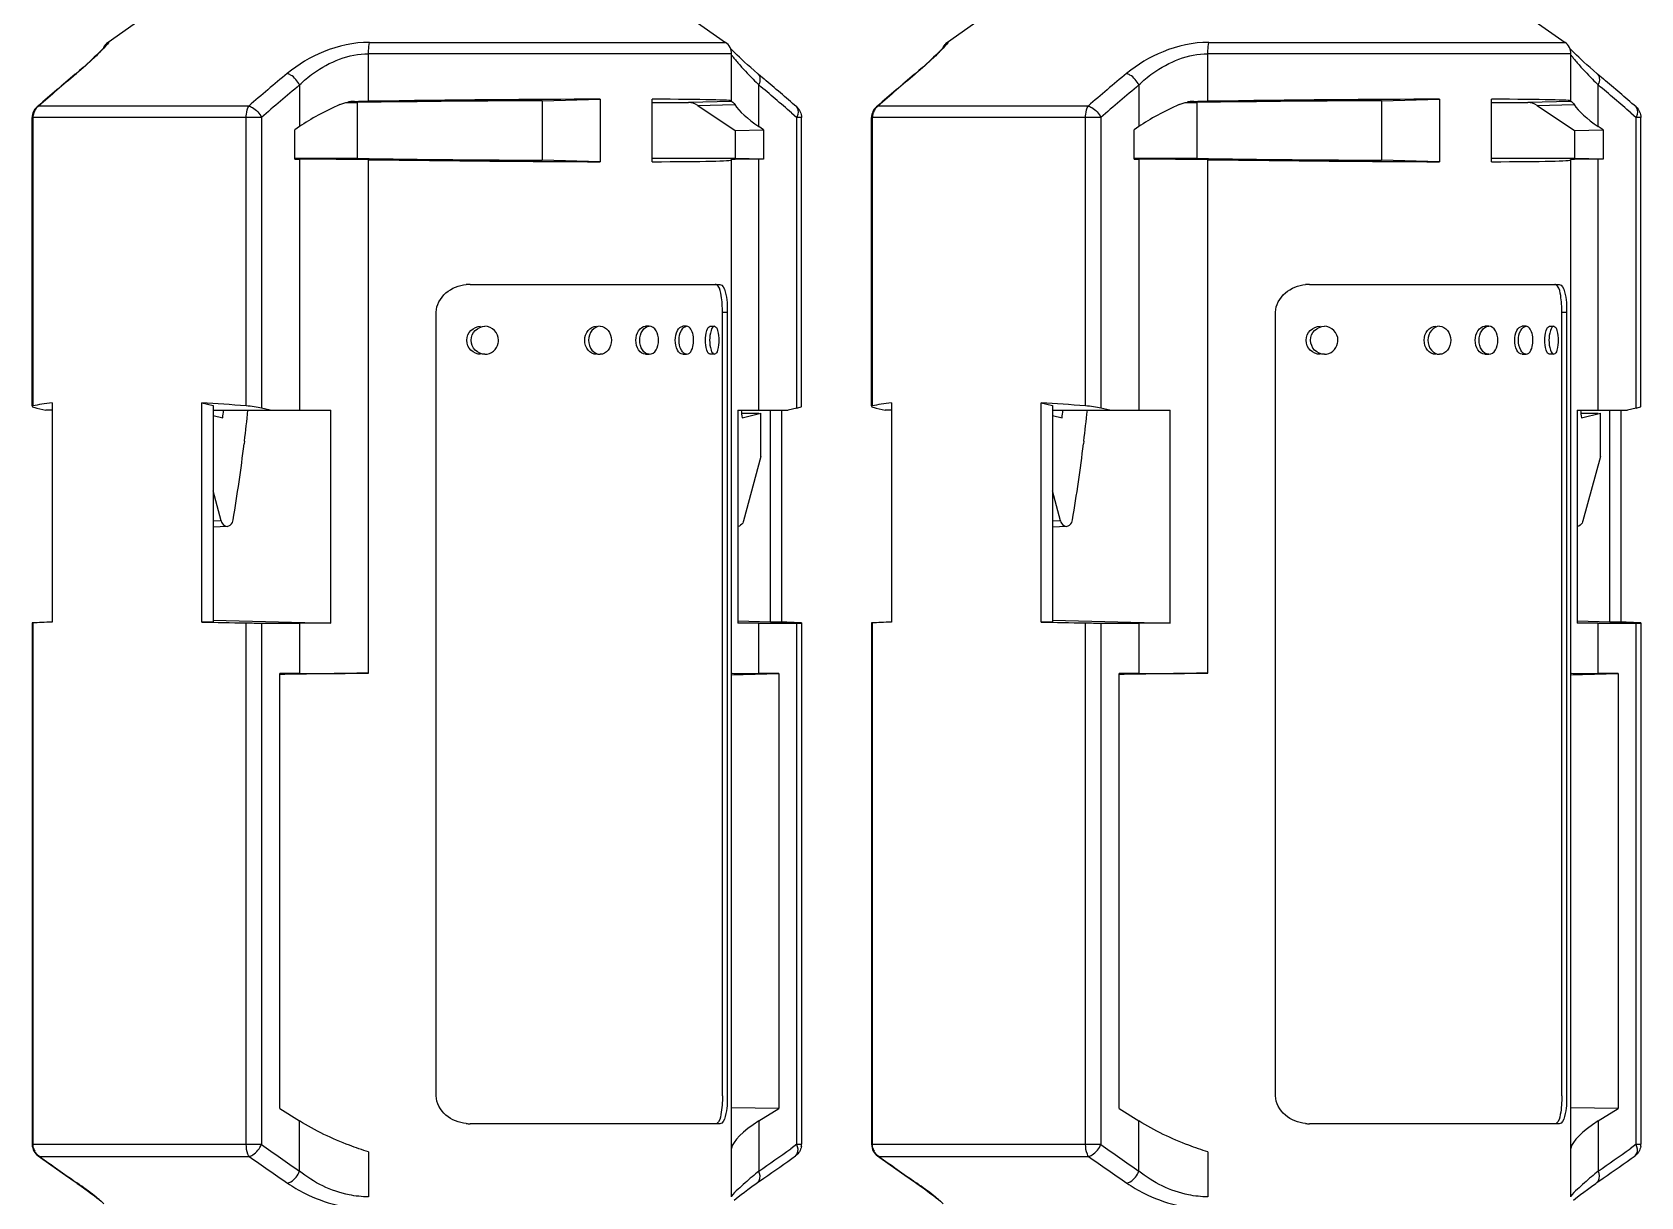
# Model space of a CAD drawing. Header units: millimetres. Extents: x 10297564 to 11610295, y -9287743 to -8409454.
# Drawn here: x 10537416 to 10538570, y -9104071 to -9103235 of the extents above; entities that cross this region are included whole.
import ezdxf

# ---------------------------------------------------------------- set-up
doc = ezdxf.new("R2010")
doc.units = ezdxf.units.MM
doc.header["$LTSCALE"] = 100
doc.layers.add('-0', color=7, linetype='Continuous')

# ---------------------------------------------------------------- blocks, each defined once
blk = doc.blocks.new('인버터 외형도')
at = {"layer": '-0', "linetype": 'Continuous'}
for p, q in [((126522.68, 33751.12), (126579.67, 33711.22)), ((126974.15, 33751.12), (127031.14, 33711.22)), ((126264.53, 33723.15), (126247.49, 33711.22)), ((126716, 33723.15), (126698.96, 33711.22)), ((126247.49, 33711.22), (126247.69, 33711.22)), ((126388.07, 33711.22), (126579.67, 33711.22)), ((126698.96, 33711.22), (126699.16, 33711.22)), ((126839.54, 33711.22), (127031.14, 33711.22)), ((126245.72, 33708.95), (126245.05, 33708.17)), ((126582.88, 33705.05), (126387.58, 33705.05)), ((126387.58, 33679.56), (126387.58, 33705.05)), ((126582.88, 33679.67), (126582.88, 33705.05)), ((126585.91, 33704.31), (126583.94, 33706.25)), ((126697.19, 33708.95), (126696.52, 33708.17)), ((127034.35, 33705.05), (126839.05, 33705.05)), ((126839.05, 33679.56), (126839.05, 33705.05)), ((127034.35, 33679.67), (127034.35, 33705.05)), ((127037.38, 33704.31), (127035.41, 33706.25)), ((126229.79, 33694.04), (126230.48, 33694.45)), ((126230.16, 33694.35), (126229.79, 33694.04)), ((126229.87, 33693.93), (126230.48, 33694.45)), ((126597.37, 33694.04), (126600.32, 33691.54)), ((126681.26, 33694.04), (126681.95, 33694.45)), ((126681.63, 33694.35), (126681.26, 33694.04)), ((126681.34, 33693.93), (126681.95, 33694.45)), ((127048.84, 33694.04), (127051.79, 33691.54)), ((126350.44, 33688.28), (126350.44, 33665.93)), ((126597.56, 33665.93), (126597.56, 33688.28)), ((126801.91, 33688.28), (126801.91, 33665.93)), ((127049.03, 33665.93), (127049.03, 33688.28)), ((126210.01, 33677.12), (126209.28, 33676.49)), ((126209.28, 33676.49), (126210.14, 33676.97)), ((126323.16, 33676.97), (126210.13, 33676.97)), ((126375.57, 33678.87), (126381.56, 33678.87)), ((126380.01, 33679.46), (126380.4, 33679.47)), ((126380.01, 33679.46), (126380.4, 33679.47)), ((126381.56, 33678.87), (126381.56, 33648.78)), ((126481.04, 33679.83), (126512.18, 33680.63)), ((126481.04, 33679.83), (126481.04, 33647.82)), ((126512.18, 33680.63), (126512.18, 33647.02)), ((126540.14, 33647.02), (126540.14, 33680.63)), ((126540.14, 33678.87), (126559.7, 33678.87)), ((126582.89, 33679.47), (126559.7, 33678.87)), ((126564.7, 33677.29), (126584.55, 33677.79)), ((126564.7, 33677.29), (126584.71, 33663.82)), ((126582.67, 33679.56), (126582.62, 33679.53)), ((126582.88, 33679.67), (126582.67, 33679.56)), ((126661.48, 33677.12), (126660.75, 33676.49)), ((126660.75, 33676.49), (126661.61, 33676.97)), ((126774.63, 33676.97), (126661.6, 33676.97)), ((126827.04, 33678.87), (126833.03, 33678.87)), ((126831.48, 33679.46), (126831.87, 33679.47)), ((126831.48, 33679.46), (126831.87, 33679.47)), ((126833.03, 33678.87), (126833.03, 33648.78)), ((126932.51, 33679.83), (126963.65, 33680.63)), ((126932.51, 33679.83), (126932.51, 33647.82)), ((126963.65, 33680.63), (126963.65, 33647.02)), ((126991.61, 33647.02), (126991.61, 33680.63)), ((126991.61, 33678.87), (127011.17, 33678.87)), ((127034.36, 33679.47), (127011.17, 33678.87)), ((127016.17, 33677.29), (127036.02, 33677.79)), ((127016.17, 33677.29), (127036.18, 33663.82)), ((127034.14, 33679.56), (127034.09, 33679.53)), ((127034.35, 33679.67), (127034.14, 33679.56)), ((126330.02, 33670.81), (126206.69, 33670.81)), ((126206.69, 33515.68), (126206.69, 33670.81)), ((126207.09, 33670.81), (126207.09, 33515.68)), ((126321.82, 33515.68), (126321.82, 33670.81)), ((126330.02, 33670.81), (126330.02, 33514.46)), ((126615.11, 33673.29), (126617.98, 33670.81)), ((126620.47, 33670.81), (126617.98, 33670.81)), ((126617.98, 33514.46), (126617.98, 33670.81)), ((126620.47, 33515.45), (126620.47, 33670.81)), ((126781.49, 33670.81), (126658.16, 33670.81)), ((126658.16, 33515.68), (126658.16, 33670.81)), ((126658.56, 33670.81), (126658.56, 33515.68)), ((126773.29, 33515.68), (126773.29, 33670.81)), ((126781.49, 33670.81), (126781.49, 33514.46)), ((127066.58, 33673.29), (127069.45, 33670.81)), ((127071.94, 33670.81), (127069.45, 33670.81)), ((127069.45, 33514.46), (127069.45, 33670.81)), ((127071.94, 33515.45), (127071.94, 33670.81)), ((126350.44, 33665.93), (126347.89, 33664.22)), ((126347.89, 33648.38), (126347.89, 33664.22)), ((126584.71, 33663.82), (126600.11, 33664.22)), ((126584.71, 33663.82), (126584.71, 33648.78)), ((126600.11, 33664.22), (126597.56, 33665.93)), ((126600.11, 33664.22), (126600.11, 33648.38)), ((126801.91, 33665.93), (126799.36, 33664.22)), ((126799.36, 33648.38), (126799.36, 33664.22)), ((127036.18, 33663.82), (127051.58, 33664.22)), ((127036.18, 33663.82), (127036.18, 33648.78)), ((127051.58, 33664.22), (127049.03, 33665.93)), ((127051.58, 33664.22), (127051.58, 33648.38)), ((126381.56, 33648.78), (126347.89, 33648.78)), ((126347.89, 33648.38), (126350.44, 33648.38)), ((126350.44, 33648.38), (126350.44, 33513.33)), ((126387.58, 33371.97), (126387.58, 33648.09)), ((126512.18, 33647.02), (126481.04, 33647.82)), ((126584.71, 33648.78), (126540.14, 33648.78)), ((126582.62, 33648.12), (126582.67, 33648.09)), ((126582.67, 33648.09), (126582.88, 33647.98)), ((126582.88, 33090.29), (126582.88, 33647.98)), ((126600.11, 33648.38), (126584.71, 33648.78)), ((126600.11, 33648.38), (126597.56, 33648.38)), ((126597.56, 33513.33), (126597.56, 33648.38)), ((126833.03, 33648.78), (126799.36, 33648.78)), ((126799.36, 33648.38), (126801.91, 33648.38)), ((126801.91, 33648.38), (126801.91, 33513.33)), ((126839.05, 33371.97), (126839.05, 33648.09)), ((126963.65, 33647.02), (126932.51, 33647.82)), ((127036.18, 33648.78), (126991.61, 33648.78)), ((127034.09, 33648.12), (127034.14, 33648.09)), ((127034.14, 33648.09), (127034.35, 33647.98)), ((127034.35, 33090.29), (127034.35, 33647.98)), ((127051.58, 33648.38), (127036.18, 33648.78)), ((127051.58, 33648.38), (127049.03, 33648.38)), ((127049.03, 33513.33), (127049.03, 33648.38)), ((126442.31, 33581.06), (126576.51, 33581.06)), ((126893.78, 33581.06), (127027.98, 33581.06)), ((126423.98, 33144.63), (126423.98, 33566.01)), ((126577.96, 33566.01), (126580.55, 33566.01)), ((126577.96, 33144.63), (126577.96, 33566.01)), ((126580.55, 33566.01), (126580.55, 33144.63)), ((126875.45, 33144.63), (126875.45, 33566.01)), ((127029.43, 33566.01), (127032.02, 33566.01)), ((127029.43, 33144.63), (127029.43, 33566.01)), ((127032.02, 33566.01), (127032.02, 33144.63)), ((126538.62, 33558.48), (126536.6, 33558.48)), ((126558.7, 33558.48), (126556.59, 33558.48)), ((126571.35, 33558.48), (126573.66, 33558.48)), ((126990.09, 33558.48), (126988.07, 33558.48)), ((127010.17, 33558.48), (127008.06, 33558.48)), ((127022.82, 33558.48), (127025.13, 33558.48)), ((126536.6, 33543.43), (126538.62, 33543.43)), ((126556.59, 33543.43), (126558.7, 33543.43)), ((126573.66, 33543.43), (126571.35, 33543.43)), ((126988.07, 33543.43), (126990.09, 33543.43)), ((127008.06, 33543.43), (127010.17, 33543.43)), ((127025.13, 33543.43), (127022.82, 33543.43)), ((126207.09, 33515.68), (126206.69, 33515.45)), ((126209.18, 33514.46), (126213.93, 33513.33)), ((126217.43, 33513.33), (126213.93, 33513.33)), ((126217.43, 33517.28), (126217.43, 33399.42)), ((126297.99, 33517.28), (126304, 33515.86)), ((126297.99, 33399.42), (126297.99, 33517.28)), ((126304, 33515.86), (126304, 33399.42)), ((126304, 33513.34), (126367.29, 33513.33)), ((126334.76, 33513.33), (126330.02, 33514.46)), ((126367.29, 33398.82), (126367.29, 33513.33)), ((126586.27, 33513.33), (126613.23, 33513.33)), ((126586.27, 33513.33), (126586.27, 33398.82)), ((126588.2, 33511.7), (126597.56, 33511.7)), ((126588.49, 33509.28), (126598.68, 33511.7)), ((126598.68, 33488.53), (126598.68, 33511.7)), ((126603.72, 33399.42), (126603.72, 33513.33)), ((126609.73, 33513.33), (126609.73, 33399.42)), ((126617.98, 33514.46), (126613.23, 33513.33)), ((126658.56, 33515.68), (126658.16, 33515.45)), ((126660.65, 33514.46), (126665.4, 33513.33)), ((126668.9, 33513.33), (126665.4, 33513.33)), ((126668.9, 33517.28), (126668.9, 33399.42)), ((126749.46, 33517.28), (126755.47, 33515.86)), ((126749.46, 33399.42), (126749.46, 33517.28)), ((126755.47, 33515.86), (126755.47, 33399.42)), ((126755.47, 33513.34), (126818.76, 33513.33)), ((126786.23, 33513.33), (126781.49, 33514.46)), ((126818.76, 33398.82), (126818.76, 33513.33)), ((127037.74, 33513.33), (127064.7, 33513.33)), ((127037.74, 33513.33), (127037.74, 33398.82)), ((127039.67, 33511.7), (127049.03, 33511.7)), ((127039.96, 33509.28), (127050.15, 33511.7)), ((127050.15, 33488.53), (127050.15, 33511.7)), ((127055.19, 33399.42), (127055.19, 33513.33)), ((127061.2, 33513.33), (127061.2, 33399.42)), ((127069.45, 33514.46), (127064.7, 33513.33)), ((126304, 33510.5), (126309.16, 33509.28)), ((126755.47, 33510.5), (126760.63, 33509.28)), ((126320.86, 33496.73), (126320.68, 33495.22)), ((126772.33, 33496.73), (126772.15, 33495.22)), ((126598.68, 33488.53), (126589.31, 33453.87)), ((127050.15, 33488.53), (127040.78, 33453.87)), ((126308.34, 33453.87), (126304, 33469.92)), ((126759.81, 33453.87), (126755.47, 33469.92)), ((126308.34, 33453.87), (126304, 33453.67)), ((126311.61, 33450.9), (126304, 33450.55)), ((126759.81, 33453.87), (126755.47, 33453.67)), ((126763.08, 33450.9), (126755.47, 33450.55)), ((126207.09, 33398.97), (126206.69, 33398.93)), ((126206.69, 33398.93), (126206.69, 33118.53)), ((126207.09, 33398.97), (126207.09, 33118.53)), ((126304, 33399.42), (126297.99, 33399.42)), ((126304.02, 33400.44), (126367.29, 33398.82)), ((126321.82, 33118.53), (126321.82, 33398.97)), ((126330.02, 33398.89), (126350.44, 33398.89)), ((126330.02, 33398.89), (126330.02, 33118.53)), ((126350.44, 33398.89), (126350.44, 33371.68)), ((126603.72, 33399.42), (126586.3, 33399.87)), ((126597.56, 33398.89), (126617.98, 33398.89)), ((126597.56, 33371.68), (126597.56, 33398.89)), ((126609.73, 33399.42), (126603.72, 33399.42)), ((126617.98, 33118.53), (126617.98, 33398.89)), ((126620.47, 33398.93), (126620.07, 33398.97)), ((126620.47, 33398.93), (126620.47, 33118.53)), ((126658.56, 33398.97), (126658.16, 33398.93)), ((126658.16, 33398.93), (126658.16, 33118.53)), ((126658.56, 33398.97), (126658.56, 33118.53)), ((126755.47, 33399.42), (126749.46, 33399.42)), ((126755.49, 33400.44), (126818.76, 33398.82)), ((126773.29, 33118.53), (126773.29, 33398.97)), ((126781.49, 33398.89), (126801.91, 33398.89)), ((126781.49, 33398.89), (126781.49, 33118.53)), ((126801.91, 33398.89), (126801.91, 33371.68)), ((127055.19, 33399.42), (127037.77, 33399.87)), ((127049.03, 33398.89), (127069.45, 33398.89)), ((127049.03, 33371.68), (127049.03, 33398.89)), ((127061.2, 33399.42), (127055.19, 33399.42)), ((127069.45, 33118.53), (127069.45, 33398.89)), ((127071.94, 33398.93), (127071.54, 33398.97)), ((127071.94, 33398.93), (127071.94, 33118.53)), ((126350.44, 33371.68), (126339.79, 33371.68)), ((126339.79, 33137.78), (126339.79, 33371.68)), ((126582.88, 33371.03), (126608.21, 33371.68)), ((126608.21, 33371.68), (126597.56, 33371.68)), ((126608.21, 33371.68), (126608.21, 33137.78)), ((126801.91, 33371.68), (126791.26, 33371.68)), ((126791.26, 33137.78), (126791.26, 33371.68)), ((127034.35, 33371.03), (127059.68, 33371.68)), ((127059.68, 33371.68), (127049.03, 33371.68)), ((127059.68, 33371.68), (127059.68, 33137.78)), ((126339.79, 33137.78), (126350.44, 33131.1)), ((126350.44, 33104.12), (126350.44, 33131.1)), ((126608.21, 33137.78), (126582.88, 33138.19)), ((126597.56, 33131.1), (126608.21, 33137.78)), ((126597.56, 33131.1), (126597.56, 33104.12)), ((126791.26, 33137.78), (126801.91, 33131.1)), ((126801.91, 33104.12), (126801.91, 33131.1)), ((127059.68, 33137.78), (127034.35, 33138.19)), ((127049.03, 33131.1), (127059.68, 33137.78)), ((127049.03, 33131.1), (127049.03, 33104.12)), ((126576.51, 33129.59), (126442.31, 33129.59)), ((127027.98, 33129.59), (126893.78, 33129.59)), ((126206.69, 33118.53), (126330.02, 33118.53)), ((126387.58, 33114.45), (126387.58, 33090.29)), ((126617.98, 33118.53), (126614.65, 33116.15)), ((126617.98, 33118.53), (126620.47, 33118.53)), ((126658.16, 33118.53), (126781.49, 33118.53)), ((126839.05, 33114.45), (126839.05, 33090.29)), ((127069.45, 33118.53), (127066.12, 33116.15)), ((127069.45, 33118.53), (127071.94, 33118.53)), ((126209.84, 33112.41), (126210.66, 33112.01)), ((126210.66, 33112.01), (126323.4, 33112.01)), ((126661.31, 33112.41), (126662.13, 33112.01)), ((126662.13, 33112.01), (126774.87, 33112.01)), ((126230.34, 33097.94), (126231.01, 33097.6)), ((126230.34, 33097.94), (126230.95, 33097.51)), ((126231.01, 33097.6), (126230.4, 33098.02)), ((126230.95, 33097.51), (126233.04, 33096.04)), ((126596.82, 33097.94), (126600.22, 33100.31)), ((126681.81, 33097.94), (126682.48, 33097.6)), ((126681.81, 33097.94), (126682.42, 33097.51)), ((126682.48, 33097.6), (126681.87, 33098.02)), ((126682.42, 33097.51), (126684.51, 33096.04)), ((127048.29, 33097.94), (127051.69, 33100.31)), ((126584.26, 33088.58), (126586.4, 33090.29)), ((127035.73, 33088.58), (127037.87, 33090.29))]:
    blk.add_line(p, q, dxfattribs=at)
for points in [[(126245.05, 33708.17), (126244.67, 33707.75), (126244.01, 33707.06), (126243.22, 33706.25), (126242.3, 33705.33), (126241.24, 33704.31), (126240.06, 33703.17), (126238.75, 33701.94), (126237.3, 33700.61), (126235.72, 33699.19), (126234.01, 33697.67)], [(126583.94, 33706.25), (126583.15, 33707.06), (126582.49, 33707.75), (126582.11, 33708.17)], [(126597.37, 33694.04), (126597, 33694.35), (126595.01, 33696.05), (126593.15, 33697.67), (126591.44, 33699.19), (126589.86, 33700.61), (126588.41, 33701.94), (126587.1, 33703.17), (126585.91, 33704.31)], [(126696.52, 33708.17), (126696.14, 33707.75), (126695.48, 33707.06), (126694.69, 33706.25), (126693.77, 33705.33), (126692.71, 33704.31), (126691.53, 33703.17), (126690.22, 33701.94), (126688.77, 33700.61), (126687.19, 33699.19), (126685.48, 33697.67)], [(127035.41, 33706.25), (127034.62, 33707.06), (127033.96, 33707.75), (127033.58, 33708.17)], [(127048.84, 33694.04), (127048.47, 33694.35), (127046.48, 33696.05), (127044.62, 33697.67), (127042.91, 33699.19), (127041.33, 33700.61), (127039.88, 33701.94), (127038.57, 33703.17), (127037.38, 33704.31)], [(126234.01, 33697.67), (126232.15, 33696.06), (126230.16, 33694.35)], [(126685.48, 33697.67), (126683.62, 33696.06), (126681.63, 33694.35)], [(126209.84, 33112.4), (126216.63, 33107.57), (126224.6, 33101.95), (126230.34, 33097.94)], [(126661.31, 33112.4), (126668.1, 33107.57), (126676.07, 33101.95), (126681.81, 33097.94)], [(126233.04, 33096.04), (126235.07, 33094.57), (126236.93, 33093.21), (126238.62, 33091.94), (126240.13, 33090.78), (126241.49, 33089.72), (126242.67, 33088.77), (126243.69, 33087.93), (126244.54, 33087.21), (126245.23, 33086.61)], [(126586.4, 33090.29), (126587.96, 33091.5), (126589.73, 33092.83), (126591.68, 33094.28), (126593.83, 33095.83), (126596.17, 33097.49), (126596.82, 33097.94)], [(126684.51, 33096.04), (126686.54, 33094.57), (126688.4, 33093.21), (126690.09, 33091.94), (126691.6, 33090.78), (126692.96, 33089.72), (126694.14, 33088.77), (126695.16, 33087.93), (126696.01, 33087.21), (126696.7, 33086.61)], [(127037.87, 33090.29), (127039.43, 33091.5), (127041.2, 33092.83), (127043.15, 33094.28), (127045.3, 33095.83), (127047.64, 33097.49), (127048.29, 33097.94)]]:
    blk.add_lwpolyline(points, dxfattribs=at)
for centre, radius, start, end in [((126251.8, 33705.05), 7.52, 124.99998, 155.19379), ((126575.36, 33705.05), 7.52, 0, 55.00002), ((126703.27, 33705.05), 7.52, 124.99998, 155.19379), ((127026.83, 33705.05), 7.52, 0, 55.00002), ((126144.81, 33804.97), 139.56, 314.38536, 314.98751), ((126252.04, 33705.01), 7.57, 143.37904, 150.20189), ((126596.28, 33804.97), 139.56, 314.38536, 314.98751), ((126703.51, 33705.01), 7.57, 143.37904, 150.20189), ((127546.21, 32134.8), 2040.63, 130.17362, 130.9044), ((127542.78, 32146.02), 2029.71, 130.30385, 131.03855), ((127547.68, 32250.42), 1880.03, 129.81721, 130.64186), ((127997.68, 32134.8), 2040.63, 130.17362, 130.9044), ((127994.24, 32146.02), 2029.71, 130.30385, 131.03855), ((127999.15, 32250.42), 1880.03, 129.81721, 130.64186), ((127655.19, 32142.83), 2022.57, 130.17284, 130.93431), ((126783.26, 33877.03), 264.78, 224.521, 225.46449), ((125287.34, 32136.44), 2030.98, 49.17457, 49.8258), ((125277.32, 32130.62), 2046.17, 49.06858, 49.71609), ((128106.66, 32142.83), 2022.57, 130.17284, 130.93431), ((127234.73, 33877.03), 264.78, 224.521, 225.46449), ((125738.81, 32136.44), 2030.98, 49.17457, 49.8258), ((125728.79, 32130.62), 2046.17, 49.06858, 49.71609), ((126214.24, 33670.78), 7.56, 137.94013, 145.80278), ((126214.21, 33670.81), 7.52, 130.95274, 137.95974), ((126380.33, 33657.83), 21.63, 97.72896, 100.14557), ((126380.48, 33656.79), 22.67, 95.9316, 97.73291), ((126380.64, 33655.03), 24.44, 91.48613, 95.89759), ((126665.71, 33670.78), 7.56, 137.94013, 145.80278), ((126665.68, 33670.81), 7.52, 130.95274, 137.95974), ((126831.8, 33657.83), 21.63, 97.72896, 100.14557), ((126831.95, 33656.79), 22.67, 95.9316, 97.73291), ((126832.11, 33655.03), 24.44, 91.48613, 95.89759), ((126215.1, 33670.8), 8.01, 162.75148, 179.91301), ((126214.2, 33670.82), 7.51, 145.83108, 154.64586), ((126666.57, 33670.8), 8.01, 162.75148, 179.91301), ((126665.67, 33670.82), 7.51, 145.83108, 154.64586), ((126442.31, 33560.36), 20.69, 90.01779, 96.05428), ((126893.78, 33560.36), 20.69, 90.01779, 96.05428), ((126449.86, 33550.96), 7.67, 348.41367, 359.96048), ((126901.33, 33550.96), 7.67, 348.41367, 359.96048), ((125912.09, 33558.09), 400.07, 352.99153, 353.5765), ((125331.96, 33617.5), 996.25, 353.03694, 353.99645), ((126985.84, 33558.13), 400.34, 186.42391, 187.0086), ((126363.56, 33558.09), 400.07, 352.99153, 353.5765), ((125783.43, 33617.5), 996.25, 353.03694, 353.99645), ((127437.31, 33558.13), 400.34, 186.42391, 187.0086), ((125340.98, 33616.35), 987.16, 350.55953, 352.95185), ((125792.45, 33616.35), 987.16, 350.55953, 352.95185), ((126442.31, 33150.31), 20.72, 263.99437, 269.98436), ((126893.78, 33150.31), 20.72, 263.99437, 269.98436), ((126214.22, 33118.53), 7.54, 179.98566, 210.12935), ((126214.88, 33118.49), 7.78, 198.20092, 208.3383), ((127477.33, 34722.94), 1972.43, 234.43165, 235.15773), ((125461.33, 34736.21), 1988.65, 304.8449, 305.44729), ((126612.93, 33118.53), 7.54, 350.95274, 0.01408), ((126665.69, 33118.53), 7.54, 179.98566, 210.12935), ((126666.35, 33118.49), 7.78, 198.20092, 208.3383), ((127928.8, 34722.94), 1972.43, 234.43165, 235.15773), ((125912.8, 34736.21), 1988.65, 304.8449, 305.44729), ((127064.4, 33118.53), 7.54, 350.95274, 0.01408), ((127365.21, 34721.43), 1980.72, 234.3454, 235.04535), ((127389.9, 34616.75), 1844.36, 234.67238, 235.45406), ((125461.56, 34728.78), 1987.08, 304.96192, 305.56598), ((127816.68, 34721.43), 1980.72, 234.3454, 235.04535), ((127841.37, 34616.75), 1844.36, 234.67238, 235.45406), ((125913.03, 34728.78), 1987.08, 304.96192, 305.56598), ((126747.96, 32918.73), 238.72, 129.05184, 130.19686), ((127199.42, 32918.73), 238.72, 129.05184, 130.19686)]:
    blk.add_arc(centre, radius, start, end, dxfattribs=at)
for centre, major_axis, ratio, start_param, end_param in [((126380.65, 33667.11), (44.85, 19.08), 0.270365, 1.644981, 2.189344), ((126380.65, 33680.06), (45.15, 0.53), 0.01297, -1.576436, -1.416778), ((126413.58, 33677.69), (124.15, 1.45), 0.01297, 0.996205, 1.831472), ((126413.58, 33677.69), (169.3, 1.98), 0.01297, 0.948948, 1.724815), ((126413.58, 33677.69), (169.3, 1.98), 0.01297, -0.000152, 0.726266), ((126559.69, 33663.82), (0.01, 15.05), 0.743145, -0.463211, 0.000376), ((126627.77, 33680.06), (45.15, 0.53), 0.01297, -3.042097, -3.031536), ((126627.77, 33667.11), (44.81, -17.82), 0.310322, -2.725388, -2.181025), ((126832.12, 33667.11), (44.85, 19.08), 0.270365, 1.644981, 2.189344), ((126832.12, 33680.06), (45.15, 0.53), 0.01297, -1.576436, -1.416778), ((126865.05, 33677.69), (124.15, 1.45), 0.01297, 0.996205, 1.831472), ((126865.05, 33677.69), (169.3, 1.98), 0.01297, 0.948948, 1.724815), ((126865.05, 33677.69), (169.3, 1.98), 0.01297, -0.000152, 0.726266), ((127011.16, 33663.82), (0.01, 15.05), 0.743145, -0.463211, 0.000376), ((127079.24, 33680.06), (45.15, 0.53), 0.01297, -3.042097, -3.031536), ((127079.24, 33667.11), (44.81, -17.82), 0.310322, -2.725388, -2.181025), ((126380.65, 33647.59), (45.15, -0.53), 0.01297, 1.416778, 2.303986), ((126413.58, 33649.96), (124.15, -1.45), 0.01297, -1.831472, -0.996205), ((126413.58, 33649.96), (169.3, -1.98), 0.01297, -1.724815, -0.948948), ((126413.58, 33649.96), (169.3, -1.98), 0.01297, -0.726266, 0.000152), ((126627.77, 33647.59), (45.15, -0.53), 0.01297, 8.587171, 9.42493), ((126832.12, 33647.59), (45.15, -0.53), 0.01297, 1.416778, 2.303986), ((126865.05, 33649.96), (124.15, -1.45), 0.01297, -1.831472, -0.996205), ((126865.05, 33649.96), (169.3, -1.98), 0.01297, -1.724815, -0.948948), ((126865.05, 33649.96), (169.3, -1.98), 0.01297, -0.726266, 0.000152), ((127079.24, 33647.59), (45.15, -0.53), 0.01297, 8.587171, 9.42493), ((126214.21, 33514.46), (7.52, -1), 0.115967, 3.156999, 3.994756), ((126413.58, 33480.3), (218.18, -28.99), 0.115967, 2.703446, 2.827696), ((126413.58, 33480.3), (218.18, -28.99), 0.115967, 2.020223, 2.144473), ((126324.98, 33514.46), (7.52, -1), 0.115967, 0.853164, 2.020223), ((126612.95, 33514.46), (7.52, 1), 0.115967, -0.853164, -0.015407), ((126665.68, 33514.46), (7.52, -1), 0.115967, 3.156999, 3.994756), ((126865.05, 33480.3), (218.18, -28.99), 0.115967, 2.703446, 2.827696), ((126865.05, 33480.3), (218.18, -28.99), 0.115967, 2.020223, 2.144473), ((126776.45, 33514.46), (7.52, -1), 0.115967, 0.853164, 2.020223), ((127064.41, 33514.46), (7.52, 1), 0.115967, -0.853164, -0.015407), ((126413.58, 33400.47), (218.21, 2.55), 0.01297, 2.687889, 2.812139), ((126413.58, 33400.47), (218.21, -2.55), 0.01297, -2.128916, -2.004666), ((126324.98, 33399.02), (7.52, -0.09), 0.01297, -2.004666, -0.837607), ((126380.65, 33398.1), (45.15, -0.53), 0.01297, 1.871369, 2.303986), ((126627.77, 33398.1), (45.15, -0.53), 0.01297, 2.303986, 2.736603), ((126413.58, 33400.47), (218.21, -2.55), 0.01297, 0.329453, 0.453703), ((126612.95, 33399.02), (7.52, -0.09), 0.01297, -0.837607, 0.000151), ((126865.05, 33400.47), (218.21, 2.55), 0.01297, 2.687889, 2.812139), ((126865.05, 33400.47), (218.21, -2.55), 0.01297, -2.128916, -2.004666), ((126776.45, 33399.02), (7.52, -0.09), 0.01297, -2.004666, -0.837607), ((126832.12, 33398.1), (45.15, -0.53), 0.01297, 1.871369, 2.303986), ((127079.24, 33398.1), (45.15, -0.53), 0.01297, 2.303986, 2.736603), ((126865.05, 33400.47), (218.21, -2.55), 0.01297, 0.329453, 0.453703), ((127064.41, 33399.02), (7.52, -0.09), 0.01297, -0.837607, 0.000151), ((126413.58, 33370.11), (169.3, 1.98), 0.01297, 1.724815, 2.022101), ((126380.65, 33372.47), (45.15, 0.53), 0.01297, -2.303986, -1.416778), ((126627.77, 33372.47), (45.15, 0.53), 0.01297, -3.074724, -2.303986), ((126865.05, 33370.11), (169.3, 1.98), 0.01297, 1.724815, 2.022101), ((126832.12, 33372.47), (45.15, 0.53), 0.01297, -2.303986, -1.416778), ((127079.24, 33372.47), (45.15, 0.53), 0.01297, -3.074724, -2.303986), ((126627.77, 33130.23), (44.89, 16.55), 0.290595, 2.197128, 2.964601), ((127079.24, 33130.23), (44.89, 16.55), 0.290595, 2.197128, 2.964601)]:
    blk.add_ellipse(centre, major_axis=major_axis, ratio=ratio, start_param=start_param, end_param=end_param, dxfattribs=at)
for points, knots in [([(126247.69, 33711.22), (126247.8, 33711.21), (126247.41, 33710.4), (126246.25, 33709.31), (126244.65, 33707.45), (126243.47, 33706.27)], [0, 0, 0, 0, 0.052363, 0.238674, 1, 1, 1, 1]), ([(126388.07, 33711.22), (126379.7, 33711.2), (126363.56, 33707.77), (126349.78, 33699.2), (126343.82, 33694.45)], [0, 0, 0, 0, 0.5235, 1, 1, 1, 1]), ([(126387.58, 33705.05), (126387.58, 33705.62), (126387.63, 33707.68), (126387.75, 33709.76), (126388.07, 33711.22)], [0, 0, 0, 0, 0.276224, 1, 1, 1, 1]), ([(126699.16, 33711.22), (126699.27, 33711.21), (126698.88, 33710.4), (126697.72, 33709.31), (126696.12, 33707.45), (126694.94, 33706.27)], [0, 0, 0, 0, 0.052363, 0.238674, 1, 1, 1, 1]), ([(126839.54, 33711.22), (126831.17, 33711.2), (126815.03, 33707.77), (126801.25, 33699.2), (126795.29, 33694.45)], [0, 0, 0, 0, 0.5235, 1, 1, 1, 1]), ([(126839.05, 33705.05), (126839.05, 33705.62), (126839.09, 33707.68), (126839.22, 33709.76), (126839.54, 33711.22)], [0, 0, 0, 0, 0.276224, 1, 1, 1, 1]), ([(126242.43, 33705.24), (126241.61, 33704.44), (126237.74, 33700.73), (126233.69, 33697.19), (126230.48, 33694.45)], [0, 0, 0, 0, 0.212642, 1, 1, 1, 1]), ([(126350.44, 33688.28), (126352.77, 33690.58), (126363.21, 33699.46), (126377.1, 33705.05), (126387.58, 33705.05)], [0, 0, 0, 0, 0.237832, 1, 1, 1, 1]), ([(126582.91, 33704.41), (126582.99, 33704.28), (126583.48, 33703.58), (126584.01, 33702.91), (126584.45, 33702.37)], [0, 0, 0, 0, 0.182806, 1, 1, 1, 1]), ([(126584.45, 33702.37), (126585.04, 33701.63), (126588.25, 33697.85), (126591.65, 33694.23), (126594.47, 33691.37)], [0, 0, 0, 0, 0.189697, 1, 1, 1, 1]), ([(126693.9, 33705.24), (126693.08, 33704.44), (126689.21, 33700.73), (126685.16, 33697.19), (126681.95, 33694.45)], [0, 0, 0, 0, 0.212642, 1, 1, 1, 1]), ([(126801.91, 33688.28), (126804.24, 33690.58), (126814.68, 33699.46), (126828.57, 33705.05), (126839.05, 33705.05)], [0, 0, 0, 0, 0.237832, 1, 1, 1, 1]), ([(127034.38, 33704.41), (127034.46, 33704.28), (127034.95, 33703.58), (127035.48, 33702.91), (127035.92, 33702.37)], [0, 0, 0, 0, 0.182806, 1, 1, 1, 1]), ([(127035.92, 33702.37), (127036.51, 33701.63), (127039.72, 33697.85), (127043.12, 33694.23), (127045.94, 33691.37)], [0, 0, 0, 0, 0.189697, 1, 1, 1, 1]), ([(126350.44, 33688.28), (126349.43, 33690.45), (126347.26, 33692.95), (126344.47, 33694.26), (126343.82, 33694.45)], [0, 0, 0, 0, 0.780104, 1, 1, 1, 1]), ([(126597.56, 33688.28), (126597.81, 33688.83), (126598.51, 33690.61), (126598.43, 33693.14), (126597.38, 33694.03)], [0, 0, 0, 0, 0.304166, 1, 1, 1, 1]), ([(126801.91, 33688.28), (126800.9, 33690.45), (126798.73, 33692.95), (126795.94, 33694.26), (126795.29, 33694.45)], [0, 0, 0, 0, 0.780104, 1, 1, 1, 1]), ([(127049.03, 33688.28), (127049.28, 33688.83), (127049.98, 33690.61), (127049.9, 33693.14), (127048.85, 33694.03)], [0, 0, 0, 0, 0.304166, 1, 1, 1, 1]), ([(126321.82, 33670.81), (126321.82, 33671.4), (126321.93, 33673.51), (126322.39, 33675.67), (126323.16, 33676.97)], [0, 0, 0, 0, 0.282248, 1, 1, 1, 1]), ([(126323.16, 33676.97), (126323.84, 33676.8), (126326.72, 33675.52), (126328.97, 33672.99), (126330.02, 33670.81)], [0, 0, 0, 0, 0.224942, 1, 1, 1, 1]), ([(126582.89, 33679.47), (126582.96, 33679.46), (126583.37, 33679.3), (126583.66, 33678.96), (126583.89, 33678.68)], [0, 0, 0, 0, 0.150118, 1, 1, 1, 1]), ([(126617.98, 33670.81), (126618.25, 33671.37), (126618.96, 33673.12), (126618.89, 33675.62), (126617.87, 33676.49)], [0, 0, 0, 0, 0.316344, 1, 1, 1, 1]), ([(126773.29, 33670.81), (126773.29, 33671.4), (126773.4, 33673.51), (126773.86, 33675.67), (126774.63, 33676.97)], [0, 0, 0, 0, 0.282248, 1, 1, 1, 1]), ([(126774.63, 33676.97), (126775.31, 33676.8), (126778.19, 33675.52), (126780.44, 33672.99), (126781.49, 33670.81)], [0, 0, 0, 0, 0.224942, 1, 1, 1, 1]), ([(127034.36, 33679.47), (127034.43, 33679.46), (127034.84, 33679.3), (127035.13, 33678.96), (127035.36, 33678.68)], [0, 0, 0, 0, 0.150118, 1, 1, 1, 1]), ([(127069.45, 33670.81), (127069.72, 33671.37), (127070.43, 33673.12), (127070.35, 33675.62), (127069.34, 33676.49)], [0, 0, 0, 0, 0.316344, 1, 1, 1, 1]), ([(126423.98, 33566.01), (126423.98, 33569.89), (126428.45, 33577.68), (126436.22, 33580.53), (126440.13, 33580.94)], [0, 0, 0, 0, 0.497288, 1, 1, 1, 1]), ([(126576.51, 33581.06), (126578.15, 33581.06), (126580.62, 33574.23), (126580.55, 33569.72), (126580.55, 33566.01)], [0, 0, 0, 0, 0.305985, 1, 1, 1, 1]), ([(126875.45, 33566.01), (126875.45, 33569.89), (126879.92, 33577.68), (126887.69, 33580.53), (126891.6, 33580.94)], [0, 0, 0, 0, 0.497288, 1, 1, 1, 1]), ([(127027.98, 33581.06), (127029.62, 33581.06), (127032.09, 33574.23), (127032.02, 33569.72), (127032.02, 33566.01)], [0, 0, 0, 0, 0.305985, 1, 1, 1, 1]), ([(126577.96, 33566.01), (126577.96, 33569.01), (126577.68, 33573.71), (126576.72, 33578.66), (126575.66, 33580.1)], [0, 0, 0, 0, 0.626461, 1, 1, 1, 1]), ([(127029.43, 33566.01), (127029.43, 33569.01), (127029.15, 33573.71), (127028.19, 33578.66), (127027.13, 33580.1)], [0, 0, 0, 0, 0.626461, 1, 1, 1, 1]), ([(126447.9, 33543.43), (126446, 33543.43), (126442.04, 33545.08), (126439.66, 33550.96), (126442.04, 33556.83), (126446.01, 33558.48), (126447.9, 33558.48)], [0, 0, 0, 0, 0.248368, 0.499996, 0.751627, 1, 1, 1, 1]), ([(126450.22, 33543.43), (126448.33, 33543.43), (126444.39, 33545.1), (126442.06, 33550.96), (126444.38, 33556.82), (126448.34, 33558.48), (126450.22, 33558.48)], [0, 0, 0, 0, 0.247967, 0.499812, 0.751801, 1, 1, 1, 1]), ([(126457.53, 33550.96), (126457.53, 33552.87), (126456.04, 33556.83), (126452.1, 33558.48), (126450.22, 33558.48)], [0, 0, 0, 0, 0.504749, 1, 1, 1, 1]), ([(126510.13, 33543.43), (126508.5, 33543.43), (126504.97, 33545.41), (126503.32, 33550.96), (126504.97, 33556.5), (126508.5, 33558.48), (126510.13, 33558.48)], [0, 0, 0, 0, 0.232746, 0.499972, 0.767201, 1, 1, 1, 1]), ([(126512.16, 33558.48), (126510.53, 33558.48), (126507, 33556.5), (126505.36, 33550.96), (126507, 33545.42), (126510.53, 33543.43), (126512.16, 33543.43)], [0, 0, 0, 0, 0.232601, 0.499976, 0.76734, 1, 1, 1, 1]), ([(126512.16, 33558.48), (126513.77, 33558.48), (126517.26, 33556.47), (126518.73, 33550.96), (126517.27, 33545.44), (126513.77, 33543.43), (126512.16, 33543.43)], [0, 0, 0, 0, 0.231123, 0.499901, 0.768786, 1, 1, 1, 1]), ([(126536.6, 33543.43), (126533.55, 33543.43), (126529.27, 33550.96), (126533.55, 33558.48), (126536.6, 33558.48)], [0, 0, 0, 0, 0.499966, 1, 1, 1, 1]), ([(126538.62, 33543.43), (126535.58, 33543.43), (126531.28, 33550.96), (126535.58, 33558.48), (126538.62, 33558.48)], [0, 0, 0, 0, 0.499873, 1, 1, 1, 1]), ([(126538.62, 33543.43), (126541.63, 33543.43), (126545.54, 33550.96), (126541.63, 33558.48), (126538.62, 33558.48)], [0, 0, 0, 0, 0.499972, 1, 1, 1, 1]), ([(126556.59, 33543.43), (126555.41, 33543.43), (126552.96, 33546.17), (126552.38, 33550.96), (126552.96, 33555.74), (126555.41, 33558.48), (126556.59, 33558.48)], [0, 0, 0, 0, 0.197043, 0.499833, 0.802821, 1, 1, 1, 1]), ([(126558.7, 33543.43), (126557.51, 33543.43), (126555.05, 33546.17), (126554.46, 33550.95), (126555.04, 33555.75), (126557.51, 33558.48), (126558.7, 33558.48)], [0, 0, 0, 0, 0.197673, 0.499776, 0.802163, 1, 1, 1, 1]), ([(126558.7, 33543.43), (126559.85, 33543.43), (126561.86, 33545.78), (126562.47, 33549.64), (126562.5, 33554.05), (126560.63, 33558.48), (126558.7, 33558.48)], [0, 0, 0, 0, 0.196719, 0.423255, 0.670588, 1, 1, 1, 1]), ([(126571.35, 33543.43), (126570.41, 33543.43), (126568.99, 33546.77), (126568.67, 33550.96), (126568.99, 33555.15), (126570.41, 33558.48), (126571.35, 33558.48)], [0, 0, 0, 0, 0.171799, 0.500072, 0.828291, 1, 1, 1, 1]), ([(126573.66, 33558.48), (126572.71, 33558.48), (126571.24, 33555.17), (126570.92, 33550.96), (126571.24, 33546.75), (126572.71, 33543.43), (126573.66, 33543.43)], [0, 0, 0, 0, 0.17302, 0.499814, 0.826731, 1, 1, 1, 1]), ([(126573.66, 33558.48), (126574.58, 33558.48), (126575.86, 33555.08), (126576.01, 33550.96), (126575.86, 33546.83), (126574.57, 33543.43), (126573.66, 33543.43)], [0, 0, 0, 0, 0.169737, 0.499908, 0.830342, 1, 1, 1, 1]), ([(126899.37, 33543.43), (126897.47, 33543.43), (126893.5, 33545.08), (126891.13, 33550.96), (126893.51, 33556.83), (126897.48, 33558.48), (126899.37, 33558.48)], [0, 0, 0, 0, 0.248368, 0.499996, 0.751627, 1, 1, 1, 1]), ([(126901.69, 33543.43), (126899.8, 33543.43), (126895.86, 33545.1), (126893.53, 33550.96), (126895.85, 33556.82), (126899.81, 33558.48), (126901.69, 33558.48)], [0, 0, 0, 0, 0.247967, 0.499812, 0.751801, 1, 1, 1, 1]), ([(126909, 33550.96), (126909, 33552.87), (126907.5, 33556.83), (126903.57, 33558.48), (126901.69, 33558.48)], [0, 0, 0, 0, 0.504749, 1, 1, 1, 1]), ([(126961.6, 33543.43), (126959.97, 33543.43), (126956.44, 33545.41), (126954.79, 33550.96), (126956.44, 33556.5), (126959.97, 33558.48), (126961.6, 33558.48)], [0, 0, 0, 0, 0.232746, 0.499972, 0.767201, 1, 1, 1, 1]), ([(126963.63, 33558.48), (126962, 33558.48), (126958.47, 33556.5), (126956.83, 33550.96), (126958.47, 33545.42), (126962, 33543.43), (126963.63, 33543.43)], [0, 0, 0, 0, 0.232601, 0.499976, 0.76734, 1, 1, 1, 1]), ([(126963.63, 33558.48), (126965.24, 33558.48), (126968.73, 33556.47), (126970.2, 33550.96), (126968.74, 33545.44), (126965.24, 33543.43), (126963.63, 33543.43)], [0, 0, 0, 0, 0.231123, 0.499901, 0.768786, 1, 1, 1, 1]), ([(126988.07, 33543.43), (126985.02, 33543.43), (126980.74, 33550.96), (126985.02, 33558.48), (126988.07, 33558.48)], [0, 0, 0, 0, 0.499966, 1, 1, 1, 1]), ([(126990.09, 33543.43), (126987.05, 33543.43), (126982.75, 33550.96), (126987.05, 33558.48), (126990.09, 33558.48)], [0, 0, 0, 0, 0.499873, 1, 1, 1, 1]), ([(126990.09, 33543.43), (126993.1, 33543.43), (126997.01, 33550.96), (126993.1, 33558.48), (126990.09, 33558.48)], [0, 0, 0, 0, 0.499972, 1, 1, 1, 1]), ([(127008.06, 33543.43), (127006.88, 33543.43), (127004.43, 33546.17), (127003.85, 33550.96), (127004.43, 33555.74), (127006.88, 33558.48), (127008.06, 33558.48)], [0, 0, 0, 0, 0.197043, 0.499833, 0.802821, 1, 1, 1, 1]), ([(127010.17, 33543.43), (127008.98, 33543.43), (127006.52, 33546.17), (127005.93, 33550.95), (127006.51, 33555.75), (127008.98, 33558.48), (127010.17, 33558.48)], [0, 0, 0, 0, 0.197673, 0.499776, 0.802163, 1, 1, 1, 1]), ([(127010.17, 33543.43), (127011.32, 33543.43), (127013.33, 33545.78), (127013.94, 33549.64), (127013.97, 33554.05), (127012.1, 33558.48), (127010.17, 33558.48)], [0, 0, 0, 0, 0.196719, 0.423255, 0.670588, 1, 1, 1, 1]), ([(127022.82, 33543.43), (127021.88, 33543.43), (127020.46, 33546.77), (127020.14, 33550.96), (127020.46, 33555.15), (127021.88, 33558.48), (127022.82, 33558.48)], [0, 0, 0, 0, 0.171799, 0.500072, 0.828291, 1, 1, 1, 1]), ([(127025.13, 33558.48), (127024.18, 33558.48), (127022.71, 33555.17), (127022.39, 33550.96), (127022.71, 33546.75), (127024.18, 33543.43), (127025.13, 33543.43)], [0, 0, 0, 0, 0.17302, 0.499814, 0.826731, 1, 1, 1, 1]), ([(127025.13, 33558.48), (127026.05, 33558.48), (127027.33, 33555.08), (127027.48, 33550.96), (127027.33, 33546.83), (127026.04, 33543.43), (127025.13, 33543.43)], [0, 0, 0, 0, 0.169737, 0.499908, 0.830342, 1, 1, 1, 1]), ([(126450.22, 33543.43), (126451.86, 33543.43), (126455.27, 33544.65), (126457.04, 33547.79), (126457.38, 33549.42)], [0, 0, 0, 0, 0.496088, 1, 1, 1, 1]), ([(126901.69, 33543.43), (126903.33, 33543.43), (126906.74, 33544.65), (126908.51, 33547.79), (126908.85, 33549.42)], [0, 0, 0, 0, 0.496088, 1, 1, 1, 1]), ([(126308.34, 33453.87), (126308.46, 33453.44), (126308.98, 33452.02), (126310.52, 33450.85), (126311.61, 33450.9)], [0, 0, 0, 0, 0.290467, 1, 1, 1, 1]), ([(126311.61, 33450.9), (126312.77, 33450.96), (126314.27, 33452.39), (126314.69, 33453.96), (126314.77, 33454.43)], [0, 0, 0, 0, 0.709394, 1, 1, 1, 1]), ([(126589.31, 33453.87), (126589.2, 33453.46), (126588.69, 33452.1), (126587.31, 33450.95), (126586.27, 33450.9)], [0, 0, 0, 0, 0.287634, 1, 1, 1, 1]), ([(126759.81, 33453.87), (126759.93, 33453.44), (126760.45, 33452.02), (126761.99, 33450.85), (126763.08, 33450.9)], [0, 0, 0, 0, 0.290467, 1, 1, 1, 1]), ([(126763.08, 33450.9), (126764.24, 33450.96), (126765.74, 33452.39), (126766.16, 33453.96), (126766.24, 33454.43)], [0, 0, 0, 0, 0.709394, 1, 1, 1, 1]), ([(127040.78, 33453.87), (127040.67, 33453.46), (127040.16, 33452.1), (127038.78, 33450.95), (127037.74, 33450.9)], [0, 0, 0, 0, 0.287634, 1, 1, 1, 1]), ([(126440.14, 33129.7), (126436.23, 33130.11), (126428.45, 33132.96), (126423.98, 33140.75), (126423.98, 33144.63)], [0, 0, 0, 0, 0.502891, 1, 1, 1, 1]), ([(126577.96, 33144.63), (126577.96, 33141.25), (126577.64, 33136.5), (126576.39, 33130.71), (126574.91, 33129.82)], [0, 0, 0, 0, 0.661888, 1, 1, 1, 1]), ([(126580.55, 33144.63), (126580.55, 33140.92), (126580.62, 33136.4), (126578.15, 33129.59), (126576.51, 33129.59)], [0, 0, 0, 0, 0.694228, 1, 1, 1, 1]), ([(126891.61, 33129.7), (126887.7, 33130.11), (126879.92, 33132.96), (126875.45, 33140.75), (126875.45, 33144.63)], [0, 0, 0, 0, 0.502891, 1, 1, 1, 1]), ([(127029.43, 33144.63), (127029.43, 33141.25), (127029.11, 33136.5), (127027.86, 33130.71), (127026.38, 33129.82)], [0, 0, 0, 0, 0.661888, 1, 1, 1, 1]), ([(127032.02, 33144.63), (127032.02, 33140.92), (127032.09, 33136.4), (127029.62, 33129.59), (127027.98, 33129.59)], [0, 0, 0, 0, 0.694228, 1, 1, 1, 1]), ([(126387.58, 33114.45), (126384.14, 33115.53), (126371.32, 33120.03), (126358.89, 33125.79), (126350.44, 33131.1)], [0, 0, 0, 0, 0.265541, 1, 1, 1, 1]), ([(126839.05, 33114.45), (126835.61, 33115.53), (126822.79, 33120.03), (126810.36, 33125.79), (126801.91, 33131.1)], [0, 0, 0, 0, 0.265541, 1, 1, 1, 1]), ([(126208.59, 33113.9), (126208.49, 33114.04), (126208.29, 33114.34), (126208.11, 33114.64), (126208.03, 33114.8)], [0, 0, 0, 0, 0.498845, 1, 1, 1, 1]), ([(126323.4, 33112.01), (126323.13, 33112.38), (126322.1, 33114.4), (126321.82, 33116.73), (126321.82, 33118.53)], [0, 0, 0, 0, 0.201349, 1, 1, 1, 1]), ([(126323.4, 33112.01), (126324.07, 33112.17), (126326.99, 33113.5), (126329.11, 33116.24), (126330.02, 33118.53)], [0, 0, 0, 0, 0.221062, 1, 1, 1, 1]), ([(126617.32, 33112.4), (126617.68, 33112.66), (126619.09, 33114.41), (126618.61, 33116.94), (126617.98, 33118.52)], [0, 0, 0, 0, 0.205473, 1, 1, 1, 1]), ([(126660.06, 33113.9), (126659.96, 33114.04), (126659.76, 33114.34), (126659.58, 33114.64), (126659.5, 33114.8)], [0, 0, 0, 0, 0.498845, 1, 1, 1, 1]), ([(126774.86, 33112.01), (126774.6, 33112.38), (126773.57, 33114.4), (126773.29, 33116.73), (126773.29, 33118.53)], [0, 0, 0, 0, 0.201349, 1, 1, 1, 1]), ([(126774.86, 33112.01), (126775.54, 33112.17), (126778.46, 33113.5), (126780.58, 33116.24), (126781.49, 33118.53)], [0, 0, 0, 0, 0.221062, 1, 1, 1, 1]), ([(127068.79, 33112.4), (127069.15, 33112.66), (127070.56, 33114.41), (127070.08, 33116.94), (127069.45, 33118.52)], [0, 0, 0, 0, 0.205473, 1, 1, 1, 1]), ([(126242.63, 33088.98), (126241.84, 33089.62), (126238.04, 33092.59), (126234.12, 33095.41), (126231.01, 33097.6)], [0, 0, 0, 0, 0.212061, 1, 1, 1, 1]), ([(126344.02, 33097.6), (126344.67, 33097.77), (126347.5, 33099.13), (126349.57, 33101.84), (126350.44, 33104.12)], [0, 0, 0, 0, 0.215519, 1, 1, 1, 1]), ([(126344.02, 33097.6), (126346.97, 33095.64), (126360.31, 33087.7), (126376.17, 33083.65), (126388.16, 33083.77)], [0, 0, 0, 0, 0.227807, 1, 1, 1, 1]), ([(126387.58, 33090.29), (126384.07, 33090.29), (126370.72, 33091.72), (126358.09, 33097.91), (126350.44, 33104.12)], [0, 0, 0, 0, 0.262712, 1, 1, 1, 1]), ([(126593.88, 33101.07), (126591.3, 33098.89), (126587.6, 33095.44), (126583.72, 33092.03), (126582.75, 33090.61)], [0, 0, 0, 0, 0.662169, 1, 1, 1, 1]), ([(126596.82, 33097.94), (126597.19, 33098.2), (126598.63, 33099.94), (126598.17, 33102.51), (126597.56, 33104.12)], [0, 0, 0, 0, 0.205102, 1, 1, 1, 1]), ([(126694.1, 33088.98), (126693.3, 33089.62), (126689.51, 33092.59), (126685.59, 33095.41), (126682.48, 33097.6)], [0, 0, 0, 0, 0.212061, 1, 1, 1, 1]), ([(126795.49, 33097.6), (126796.14, 33097.77), (126798.97, 33099.13), (126801.04, 33101.84), (126801.91, 33104.12)], [0, 0, 0, 0, 0.215519, 1, 1, 1, 1]), ([(126795.49, 33097.6), (126798.44, 33095.64), (126811.78, 33087.7), (126827.63, 33083.65), (126839.63, 33083.77)], [0, 0, 0, 0, 0.227807, 1, 1, 1, 1]), ([(126839.05, 33090.29), (126835.54, 33090.29), (126822.19, 33091.72), (126809.56, 33097.91), (126801.91, 33104.12)], [0, 0, 0, 0, 0.262712, 1, 1, 1, 1]), ([(127045.35, 33101.07), (127042.77, 33098.89), (127039.07, 33095.44), (127035.19, 33092.03), (127034.22, 33090.61)], [0, 0, 0, 0, 0.662169, 1, 1, 1, 1]), ([(127048.29, 33097.94), (127048.66, 33098.2), (127050.1, 33099.94), (127049.64, 33102.51), (127049.03, 33104.12)], [0, 0, 0, 0, 0.205102, 1, 1, 1, 1])]:
    blk.add_open_spline(points, degree=3, knots=knots, dxfattribs=at)
for points in [[(126245.96, 33709.53), (126246.44, 33710.17), (126247.03, 33710.76), (126247.69, 33711.22)], [(126697.43, 33709.53), (126697.91, 33710.17), (126698.5, 33710.76), (126699.16, 33711.22)], [(126210.14, 33676.97), (126209.51, 33676.51), (126208.95, 33675.94), (126208.5, 33675.3)], [(126372.18, 33677.79), (126373.56, 33678.41), (126375.04, 33678.85), (126376.52, 33679.11)], [(126583.89, 33678.68), (126584.13, 33678.4), (126584.35, 33678.1), (126584.55, 33677.79)], [(126617.87, 33676.49), (126619.45, 33675.13), (126620.47, 33672.89), (126620.47, 33670.8)], [(126661.61, 33676.97), (126660.98, 33676.51), (126660.42, 33675.94), (126659.97, 33675.3)], [(126823.65, 33677.79), (126825.03, 33678.41), (126826.5, 33678.85), (126827.99, 33679.11)], [(127035.36, 33678.68), (127035.6, 33678.4), (127035.82, 33678.1), (127036.02, 33677.79)], [(127069.34, 33676.49), (127070.92, 33675.13), (127071.94, 33672.89), (127071.94, 33670.8)], [(126207.42, 33674.03), (126206.94, 33673.04), (126206.69, 33671.91), (126206.69, 33670.8)], [(126208.5, 33675.3), (126208.05, 33674.65), (126207.69, 33673.93), (126207.45, 33673.17)], [(126658.88, 33674.03), (126658.41, 33673.04), (126658.16, 33671.91), (126658.16, 33670.8)], [(126659.97, 33675.3), (126659.52, 33674.65), (126659.16, 33673.93), (126658.92, 33673.17)], [(126575.66, 33580.1), (126575.3, 33580.59), (126574.72, 33581.06), (126574.12, 33581.06)], [(127027.13, 33580.1), (127026.77, 33580.59), (127026.19, 33581.06), (127025.59, 33581.06)], [(126207.49, 33116.06), (126207.23, 33116.85), (126207.09, 33117.69), (126207.09, 33118.53)], [(126207.71, 33114.75), (126208.24, 33113.83), (126208.98, 33113.02), (126209.84, 33112.41)], [(126210.66, 33112.01), (126209.85, 33112.47), (126209.15, 33113.15), (126208.59, 33113.9)], [(126620.38, 33117.34), (126620.07, 33115.43), (126618.9, 33113.53), (126617.32, 33112.4)], [(126658.96, 33116.06), (126658.7, 33116.85), (126658.56, 33117.69), (126658.56, 33118.53)], [(126659.18, 33114.75), (126659.71, 33113.83), (126660.45, 33113.02), (126661.31, 33112.41)], [(126662.13, 33112.01), (126661.32, 33112.47), (126660.62, 33113.15), (126660.06, 33113.9)], [(127071.85, 33117.34), (127071.54, 33115.43), (127070.37, 33113.53), (127068.79, 33112.4)]]:
    blk.add_open_spline(points, degree=3, dxfattribs=at)

msp = doc.modelspace()

# ---------------------------------------------------------------- block references
at = {"xscale": 1.333333333333333, "yscale": 1.333333333333333, "zscale": 1.333333333333333}
msp.add_blockref('인버터 외형도', (10369140.6, -9148191), dxfattribs=at)

doc.saveas('drawing.dxf')
